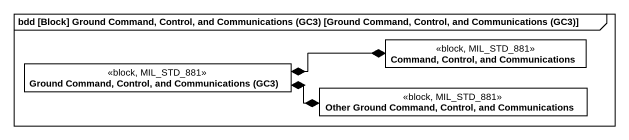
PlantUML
@startuml
mainframe bdd [Block] Ground Command, Control, and Communications (GC3) [Ground Command, Control, and Communications (GC3)]
hide circle
hide empty members
class "Command, Control, and Communications" as Command_Control_and <<block, MIL_STD_881>>
class "Ground Command, Control, and Communications (GC3)" as Ground_Command_Control_and <<block, MIL_STD_881>>
class "Other Ground Command, Control, and Communications" as Other_Ground_Command <<block, MIL_STD_881>>
Ground_Command_Control_and *-right-* Command_Control_and
Ground_Command_Control_and *-right-* Other_Ground_Command
@enduml
